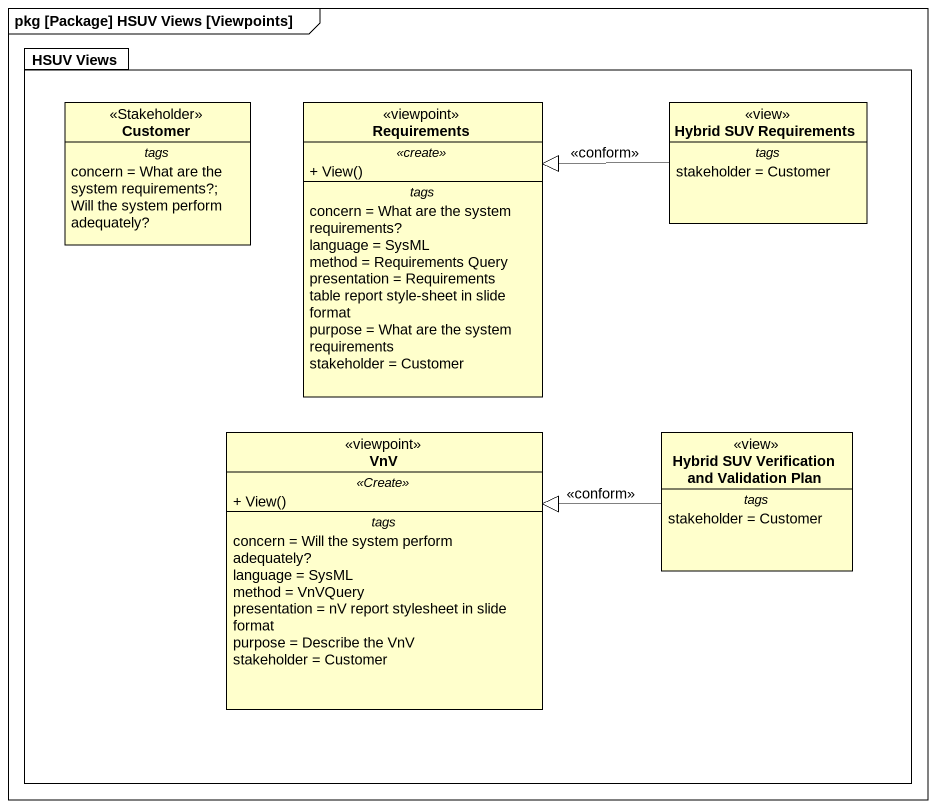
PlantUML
@startuml
mainframe pkg [Package] HSUV Views [Viewpoints]
hide circle
hide empty members
skinparam classAttributeIconSize 0
package "HSUV Views" as HSUV_Views {
  class Customer <<Stakeholder>> {
    -- tags --
    concern = What are the system requirements?; Will the system perform adequately?
  }
  class Requirements <<viewpoint>> {
    .. <<create>> ..
    + View()
    -- tags --
    concern = What are the system requirements?
    language = SysML
    method = Requirements Query
    presentation = Requirements table report style-sheet in slide format
    purpose = What are the system requirements
    stakeholder = Customer
  }
  class "Hybrid SUV Requirements" as Hybrid_SUV_Requirements <<view>> {
    -- tags --
    stakeholder = Customer
  }
  class VnV <<viewpoint>> {
    .. <<Create>> ..
    + View()
    -- tags --
    concern = Will the system perform adequately?
    language = SysML
    method = VnVQuery
    presentation = nV report stylesheet in slide format
    purpose = Describe the VnV
    stakeholder = Customer
  }
  class "Hybrid SUV Verification and Validation Plan" as Hybrid_SUV_Verification_and <<view>> {
    -- tags --
    stakeholder = Customer
  }
}
Hybrid_SUV_Requirements -left-|> Requirements : <<conform>>
Hybrid_SUV_Verification_and -left-|> VnV : <<conform>>
@enduml
